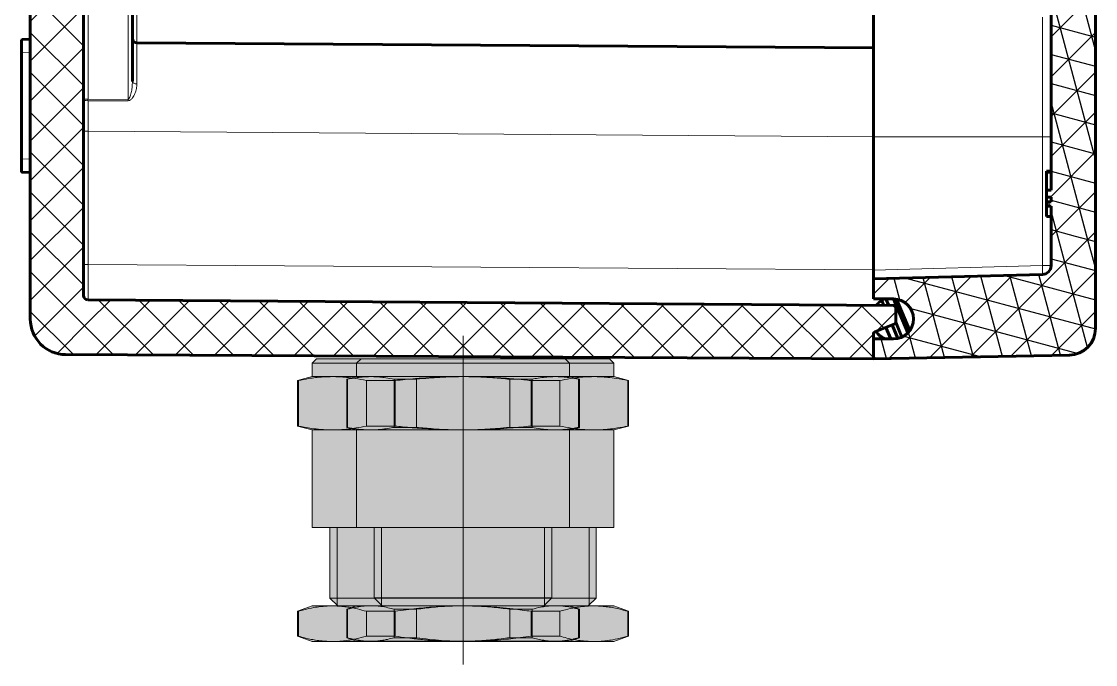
# Model space of a CAD drawing. Header units: millimetres. Extents: x -101 to 319, y -85 to 212.
# Drawn here: x 161.55 to 191.8, y 21.34 to 39.44 of the extents above; entities that cross this region are included whole.
import ezdxf

# ---------------------------------------------------------------- set-up
doc = ezdxf.new("R2010")
doc.units = ezdxf.units.MM
for name, pattern in [('K5LT_AXLED', [26.227272, 21.727272, -1.5, 1.5, -1.5]), ('K5LT_BASIC', [0]), ('K5LT_THIN', [0])]:
    doc.linetypes.add(name, pattern=pattern)
doc.layers.add('Системный слой', color=7, linetype='Continuous')

# ---------------------------------------------------------------- blocks, each defined once
blk = doc.blocks.new('VP.262512_cutside')
h = blk.add_hatch()
h.set_pattern_fill('NET3', color=256, angle=135)
edge = h.paths.add_edge_path()
edge.add_line((197.16, 108), (-29.5, 108))
edge.add_line((-29.5, 108), (-29.5, 102.04))
edge.add_ellipse((-28.5, 102), major_axis=(-1, 0.026), ratio=0.026168, start_angle=271.5, end_angle=359.9966, ccw=False)
edge.add_arc((-28.5, 102), 1, 90, 178.0958, ccw=False)
edge.add_line((-28.5, 103), (192.01, 103))
edge.add_line((192.01, 103), (192.01, 102.5))
edge.add_line((192.01, 102.5), (192.78, 102.5))
edge.add_line((192.78, 102.5), (192.78, 103))
edge.add_line((192.78, 103), (193.3, 103))
edge.add_line((193.3, 103), (193.3, 102.5))
edge.add_line((193.3, 102.5), (193.81, 102.5))
edge.add_line((193.81, 102.5), (193.81, 103))
edge.add_line((193.81, 103), (197.16, 103))
edge.add_line((197.16, 103), (197.16, 108))
h = blk.add_hatch()
h.set_pattern_fill('NET3', color=256, angle=135)
h.paths.add_polyline_path([(210.58, 105.06, 0.408602), (207.58, 108), (197.16, 108), (197.16, 103), (200.5, 103, -0.406566), (201.5, 102.03), (202, 83), (204.25, 83), (204.25, 85.26), (204.25, 85.26, -0.998762), (208.75, 85.25), (208.75, 83), (211, 83)])
h = blk.add_hatch()
h.set_pattern_fill('NET', color=256, angle=135)
h.paths.add_polyline_path([(210.99, 83), (208.75, 83), (208.14, 83, -0.305731), (207.96, 83.13), (207.05, 85.38, 0.305731), (206.87, 85.5), (205.2, 85.5, 0.41217), (205, 85.3), (204.36, -5.5), (210.52, -5.53)])
h = blk.add_hatch()
h.set_pattern_fill('NET', color=256, angle=135)
edge = h.paths.add_edge_path()
edge.add_line((210.52, -5.53), (204.39, -5.5))
edge.add_spline(control_points=[(200.36, -5.5), (200.89, -5.5), (201.41, -5.5), (202.38, -5.5), (202.82, -5.5), (203.56, -5.5), (203.86, -5.5), (204.26, -5.5), (204.36, -5.5), (204.36, -5.5)], knot_values=[0, 0, 0, 0, 0.25, 0.25, 0.5, 0.5, 0.75, 0.75, 1, 1, 1, 1], degree=3, periodic=0)
edge.add_arc((203.86, -5.5), 0.5, 270, 359.567, ccw=False)
edge.add_line((203.86, -6), (-24.34, -6))
edge.add_line((-24.34, -6), (-24.34, -12))
edge.add_line((-24.34, -12), (206.51, -12))
edge.add_arc((206.51, -8), 4, 270, 359.7)
edge.add_line((210.51, -8.02), (210.52, -5.53))
at = {"layer": 'Системный слой', "color": 150, "linetype": 'K5LT_BASIC', "lineweight": 60, "true_color": 0x0080ff}
for p, q in [((207.58, 108), (-35.58, 108)), ((211, 83), (210.58, 105.06)), ((192.01, 103), (-28.5, 103)), ((189.84, 102.5), (189.84, 103)), ((189.97, 102.5), (189.97, 103)), ((192.01, 103), (192.01, 102.5)), ((193.3, 103), (192.78, 103)), ((192.78, 102.5), (192.78, 103)), ((193.3, 103), (193.3, 102.5)), ((200.5, 103), (193.81, 103)), ((193.81, 102.5), (193.81, 103)), ((194.97, 102.5), (194.97, 103)), ((189.84, 102.5), (189.97, 102.5)), ((189.97, 102.5), (192.01, 102.5)), ((192.78, 102.5), (192.01, 102.5)), ((192.78, 102.5), (193.3, 102.5)), ((193.81, 102.5), (193.3, 102.5)), ((193.81, 102.5), (194.97, 102.5)), ((202, 83), (201.5, 102.03)), ((208.07, 86.86), (204.25, 85.26)), ((204.27, 85.58), (207.83, 87.07)), ((208.54, 86.2), (206.88, 85.5)), ((204.25, 85.25), (204.25, 83)), ((204.99, 84.71), (204.25, 84.4)), ((204.36, -5.5), (205, 85.3)), ((206.87, 85.5), (205.2, 85.5)), ((207.05, 85.38), (207.96, 83.13)), ((208.7, 85.72), (207.17, 85.08)), ((208.75, 84.94), (207.45, 84.39)), ((208.75, 85.25), (208.75, 83)), ((204.99, 84.16), (204.42, 83.92)), ((173, 83), (172, 83)), ((173, 83.02), (173, 83)), ((173, 83), (186, 83)), ((175.4, 0), (175.98, 83)), ((175.98, 83), (175.4, 0)), ((186, 83), (201, 83)), ((202, 83), (201, 83)), ((204.25, 83), (202, 83)), ((204.99, 83.36), (204.96, 83.35)), ((210.99, 83), (208.14, 83)), ((211, 83), (208.75, 83)), ((210.51, -8.02), (210.99, 83)), ((179.77, -0.5), (-7.77, -0.5)), ((-31.86, -6), (203.86, -6)), ((206.51, -12), (-34.51, -12)), ((175.02, -12.9), (175, -12.09)), ((175.37, -12), (175.37, -12)), ((190, -12.09), (189.98, -12.9)), ((175.12, -13), (175.53, -13)), ((175.53, -13), (176.52, -13)), ((176.52, -13), (188.48, -13)), ((188.48, -13), (189.47, -13)), ((189.47, -13), (189.88, -13))]:
    blk.add_line(p, q, dxfattribs=at)
at = {"layer": 'Системный слой', "color": 7, "linetype": 'K5LT_THIN', "lineweight": 18}
for p, q in [((186, 103), (186, 102.03)), ((200.5, 103), (200.5, 102.03)), ((186, 102.03), (172.51, 102.03)), ((186, 102.03), (186, 83)), ((200.5, 102.03), (186, 102.03)), ((201, 83), (200.5, 102.03)), ((185.36, -5.5), (185.98, 83)), ((200.36, -5.5), (200.98, 83)), ((181.77, -0.99), (-9.77, -0.99)), ((181.76, -5.5), (181.77, -0.99)), ((181.94, -0.99), (181.93, -5.5)), ((-9.76, -5.5), (181.76, -5.5)), ((181.76, -6), (181.76, -5.5)), ((181.93, -5.5), (185.36, -5.5)), ((185.36, -6), (185.36, -5.5)), ((200.36, -5.5), (185.36, -5.5)), ((200.36, -6), (200.36, -5.5)), ((176.5, -12), (176.5, -12.09)), ((188.5, -12.09), (176.5, -12.09)), ((176.52, -12.9), (176.5, -12.09)), ((188.48, -12.9), (188.5, -12.09)), ((188.5, -12), (188.5, -12.09)), ((176.52, -13), (176.52, -12.9)), ((176.52, -12.9), (188.48, -12.9)), ((188.48, -13), (188.48, -12.9))]:
    blk.add_line(p, q, dxfattribs=at)
at = {"layer": 'Системный слой', "color": 150, "linetype": 'K5LT_BASIC', "lineweight": 60, "true_color": 0x0080ff}
for centre, radius, start, end in [((207.58, 105), 3, 1.1, 90), ((200.5, 102), 1, 1.5, 90), ((206.5, 85.25), 2.25, 0, 180), ((205.2, 85.3), 0.2, 90, 179.6), ((206.87, 85.3), 0.2, 22, 90), ((206.48, 85.33), 2.5, 206.7851, 214.4621), ((206.48, 85.33), 2.5, 214.4621, 232.6083), ((206.48, 85.33), 2.5, 304.5727, 335.1345), ((206.48, 85.33), 2.5, 232.6083, 233.2182), ((208.14, 83.2), 0.2, 202, 270), ((203.86, -5.5), 0.5, 270, 359.6), ((206.51, -8), 4, 270, 359.7), ((174.9, -12.1), 0.1, 1, 90), ((175.12, -12.9), 0.1, 181, 270)]:
    blk.add_arc(centre, radius, start, end, dxfattribs=at)
at = {"layer": 'Системный слой', "color": 7, "linetype": 'K5LT_THIN', "lineweight": 18}
for centre, major_axis, ratio, start_param, end_param in [((200.5, 102), (1, 0.026), 0.026168, 0, 1.570111), ((179.77, 0), (0, -0.5), 0.536735, 0, 1.561159), ((181.77, -0.99), (0.5, -0.001), 0.008727, 4.712409, 5.065425), ((181.76, -5.5), (0, -0.5), 0.343702, 0, 1.561841), ((181.76, -5.5), (0.5, -0.001), 0.008727, 4.712408, 5.06325), ((175.37, -12.1), (0, 0.1), 0.707107, 4.737069, 6.283185), ((189.63, -12.1), (0, 0.1), 0.707107, 0, 1.546116), ((175.53, -12.9), (0, -0.1), 0.707107, 4.737069, 6.283185), ((189.47, -12.9), (0, 0.1), 0.707107, 3.141593, 4.687709)]:
    blk.add_ellipse(centre, major_axis=major_axis, ratio=ratio, start_param=start_param, end_param=end_param, dxfattribs=at)
at = {"layer": 'Системный слой', "color": 150, "linetype": 'K5LT_BASIC', "lineweight": 60, "true_color": 0x0080ff}
for centre, major_axis, start_param, end_param in [((174.9, 0), (0.355, 0.352), 3.930543, 5.494297), ((190.1, -12.1), (0, -0.1), 3.141595, 4.694918)]:
    blk.add_ellipse(centre, major_axis=major_axis, ratio=1, start_param=start_param, end_param=end_param, dxfattribs=at)
at = {"layer": 'Системный слой', "color": 7, "linetype": 'K5LT_THIN', "lineweight": 18}
for points, knots in [([(175.4, 0), (175.4, 0), (175.3, 0), (174.9, 0), (174.6, 0), (173.86, 0), (173.42, 0), (172.45, 0), (171.93, 0), (171.4, 0)], [0.0000271, 0.0000271, 0.0000271, 0.0000271, 0.25, 0.25, 0.5, 0.5, 0.75, 0.75, 1, 1, 1, 1]), ([(175.4, 0), (175.4, 0), (175.51, 0), (175.92, 0), (176.23, 0), (177.04, 0), (177.54, 0), (178.68, 0), (179.33, 0), (180.04, 0)], [0.000017, 0.000017, 0.000017, 0.000017, 0.25, 0.25, 0.5, 0.5, 0.75, 0.75, 1, 1, 1, 1]), ([(181.77, -0.99), (181.77, -0.94), (181.71, -0.89), (181.58, -0.8), (181.5, -0.77), (181.25, -0.68), (181.06, -0.64), (180.69, -0.57), (180.51, -0.54), (180.14, -0.51), (179.95, -0.5), (179.77, -0.5)], [0, 0, 0, 0, 0.125, 0.125, 0.25, 0.25, 0.5, 0.5, 0.75, 0.75, 1, 1, 1, 1]), ([(180.04, 0), (180.21, 0), (180.39, -0.02), (180.74, -0.09), (180.92, -0.14), (181.27, -0.29), (181.45, -0.37), (181.69, -0.55), (181.76, -0.62), (181.89, -0.78), (181.94, -0.88), (181.94, -0.99)], [0, 0, 0, 0, 0.25, 0.25, 0.5, 0.5, 0.75, 0.75, 0.875, 0.875, 1, 1, 1, 1]), ([(204.36, -5.5), (204.36, -5.5), (204.26, -5.5), (203.86, -5.5), (203.56, -5.5), (202.82, -5.5), (202.38, -5.5), (201.41, -5.5), (200.89, -5.5), (200.36, -5.5)], [0, 0, 0, 0, 0.25, 0.25, 0.5, 0.5, 0.75, 0.75, 1, 1, 1, 1])]:
    blk.add_open_spline(points, degree=3, knots=knots, dxfattribs=at)
for points in [[(175.44, -12.09), (175.16, -12.09), (175, -12.09), (175, -12.09)], [(176.5, -12.09), (176.11, -12.09), (175.72, -12.09), (175.44, -12.09)], [(189.56, -12.09), (189.28, -12.09), (188.89, -12.09), (188.5, -12.09)], [(190, -12.09), (190, -12.09), (189.84, -12.09), (189.56, -12.09)], [(175.02, -12.9), (175.02, -12.9), (175.18, -12.9), (175.45, -12.9)], [(175.45, -12.9), (175.73, -12.9), (176.12, -12.9), (176.52, -12.9)], [(188.48, -12.9), (188.88, -12.9), (189.27, -12.9), (189.55, -12.9)], [(189.55, -12.9), (189.82, -12.9), (189.98, -12.9), (189.98, -12.9)]]:
    blk.add_open_spline(points, degree=3, dxfattribs=at)
at = {"layer": 'Системный слой', "color": 150, "linetype": 'K5LT_BASIC', "lineweight": 60, "true_color": 0x0080ff}
for points, knots in [([(189.63, -12), (189.63, -12), (189.63, -12), (189.63, -12), (189.63, -12), (189.63, -12), (189.63, -12), (189.62, -12), (189.62, -12), (189.62, -12), (189.62, -12), (189.62, -12), (189.62, -12), (189.62, -12), (189.62, -12), (189.62, -12), (189.61, -12), (189.6, -12), (189.6, -12), (189.6, -12), (189.59, -12), (189.59, -12), (189.59, -12), (189.58, -12), (189.58, -12), (189.58, -12), (189.57, -12), (189.57, -12), (189.57, -12), (189.56, -12), (189.56, -12), (189.56, -12), (189.55, -12), (189.55, -12), (189.55, -12), (189.55, -12)], [0.011777, 0.011777, 0.011777, 0.011777, 0.02354, 0.02354, 0.04708, 0.04708, 0.09416, 0.09416, 0.18832, 0.18832, 0.334155, 0.334155, 0.386419, 0.386419, 0.47999, 0.47999, 0.625825, 0.625825, 0.77166, 0.77166, 0.917496, 0.917496, 1.063331, 1.063331, 1.209166, 1.209166, 1.355001, 1.355001, 1.500836, 1.500836, 1.646671, 1.646671, 1.792506, 1.792506, 1.802503, 1.802503, 1.802503, 1.802503]), ([(189.98, -12.9), (189.98, -12.92), (189.97, -12.95), (189.93, -12.99), (189.91, -13), (189.88, -13)], [0, 0, 0, 0, 0.5, 0.5, 1, 1, 1, 1])]:
    blk.add_open_spline(points, degree=3, knots=knots, dxfattribs=at)
blk = doc.blocks.new('VZ-N16_withoutcap')
at = {"true_color": 0xffffff}
blk.add_hatch(color=7, dxfattribs=at).paths.add_polyline_path([(12, -19), (12, -8), (13.1, -7.71), (13.1, -2.29), (12, -2), (12, -0.5), (11.5, 0), (-11.5, 0), (-12, -0.5), (-12, -2), (-13.1, -2.29), (-13.1, -7.71), (-12, -8), (-12, -19), (-10, -19), (-10, -26.9), (-9.1, -27.8), (-12, -27.8), (-13.1, -28.2), (-13.1, -31.4), (-12, -31.8), (12, -31.8), (13.1, -31.4), (13.1, -28.2), (12, -27.8), (9.1, -27.8), (10, -26.9), (10, -19)])
at = {"color": 30, "linetype": 'K5LT_AXLED', "lineweight": 0, "true_color": 0xff8000}
blk.add_line((0, -33.22), (0, 2.58), dxfattribs=at)
at = {"color": 150, "linetype": 'K5LT_BASIC', "lineweight": 0, "true_color": 0x0080ff}
for p, q in [((-12, -0.5), (-11.5, 0)), ((11.5, 0), (-11.5, 0)), ((12, -0.5), (11.5, 0)), ((-12, -0.5), (-12, -2)), ((12, -0.5), (-12, -0.5)), ((12, -0.5), (12, -2)), ((-13.1, -2.29), (-12, -2)), ((-13.1, -7.71), (-13.1, -2.29)), ((-13.1, -2.29), (-13.02, -2.29)), ((-13.02, -7.71), (-13.02, -2.29)), ((-12, -2), (-10.39, -2)), ((-10.39, -2), (0, -2)), ((-7.77, -7.71), (-7.77, -2.29)), ((-7.77, -2.29), (-5.25, -2.29)), ((-5.25, -7.71), (-5.25, -2.29)), ((0, -2), (10.39, -2)), ((5.25, -2.29), (7.77, -2.29)), ((5.25, -7.71), (5.25, -2.29)), ((7.77, -7.71), (7.77, -2.29)), ((10.39, -2), (12, -2)), ((13.1, -2.29), (12, -2)), ((13.02, -2.29), (13.1, -2.29)), ((13.02, -7.71), (13.02, -2.29)), ((13.1, -7.71), (13.1, -2.29)), ((-13.1, -7.71), (-12, -8)), ((-13.02, -7.71), (-13.1, -7.71)), ((-12, -8), (-12, -19)), ((-10.39, -8), (-12, -8)), ((0, -8), (-10.39, -8)), ((-5.25, -7.71), (-7.77, -7.71)), ((10.39, -8), (0, -8)), ((7.77, -7.71), (5.25, -7.71)), ((12, -8), (10.39, -8)), ((13.1, -7.71), (12, -8)), ((12, -8), (12, -19)), ((13.1, -7.71), (13.02, -7.71)), ((12, -19), (-12, -19)), ((-10, -26.9), (-10, -19)), ((10, -26.9), (10, -19)), ((-13.1, -28.2), (-12, -27.8)), ((-10.39, -27.8), (-12, -27.8)), ((0, -27.8), (-10.39, -27.8)), ((-9.1, -27.8), (-10, -26.9)), ((10, -26.9), (-10, -26.9)), ((10.39, -27.8), (0, -27.8)), ((9.1, -27.8), (10, -26.9)), ((12, -27.8), (10.39, -27.8)), ((13.1, -28.2), (12, -27.8)), ((-13.1, -28.2), (-13.1, -31.4)), ((-13.02, -28.2), (-13.1, -28.2)), ((-13.02, -28.2), (-13.02, -31.4)), ((-7.77, -28.2), (-7.77, -31.4)), ((-5.25, -28.2), (-7.77, -28.2)), ((-5.25, -28.2), (-5.25, -31.4)), ((5.25, -28.2), (5.25, -31.4)), ((7.77, -28.2), (5.25, -28.2)), ((7.77, -28.2), (7.77, -31.4)), ((13.02, -28.2), (13.02, -31.4)), ((13.1, -28.2), (13.02, -28.2)), ((13.1, -28.2), (13.1, -31.4)), ((-13.1, -31.4), (-13.02, -31.4)), ((-13.1, -31.4), (-12, -31.8)), ((-7.77, -31.4), (-5.25, -31.4)), ((5.25, -31.4), (7.77, -31.4)), ((13.1, -31.4), (12, -31.8)), ((13.02, -31.4), (13.1, -31.4)), ((-12, -31.8), (-10.39, -31.8)), ((-10.39, -31.8), (0, -31.8)), ((0, -31.8), (10.39, -31.8)), ((10.39, -31.8), (12, -31.8))]:
    blk.add_line(p, q, dxfattribs=at)
at = {"color": 7, "linetype": 'K5LT_THIN', "lineweight": 0}
for p, q in [((-9.19, -26.9), (-9.19, -19)), ((9.19, -26.9), (9.19, -19)), ((-9.19, -27.71), (-9.19, -26.9)), ((9.19, -27.71), (9.19, -26.9))]:
    blk.add_line(p, q, dxfattribs=at)
at = {"color": 150, "linetype": 'K5LT_BASIC', "lineweight": 0, "true_color": 0x0080ff}
for points, knots in [([(-10.39, -2), (-10.58, -2), (-10.95, -2.01), (-11.6, -2.06), (-12.28, -2.15), (-12.79, -2.25), (-13.02, -2.29)], [0, 0, 0, 0, 1.495409, 2.959111, 5.143005, 7, 7, 7, 7]), ([(-7.77, -2.29), (-8.08, -2.23), (-8.62, -2.13), (-9.39, -2.04), (-9.95, -2), (-10.28, -2), (-10.39, -2)], [0, 0, 0, 0, 2.546548, 4.327406, 6.121612, 7, 7, 7, 7]), ([(0, -2), (-0.38, -2), (-1.12, -2.01), (-2.41, -2.06), (-3.78, -2.15), (-4.79, -2.25), (-5.25, -2.29)], [0, 0, 0, 0, 1.495409, 2.959111, 5.143005, 7, 7, 7, 7]), ([(5.25, -2.29), (4.62, -2.23), (3.54, -2.13), (2.01, -2.04), (0.89, -2), (0.22, -2), (0, -2)], [0, 0, 0, 0, 2.546548, 4.327406, 6.121612, 7, 7, 7, 7]), ([(10.39, -2), (10.2, -2), (9.83, -2.01), (9.19, -2.06), (8.5, -2.15), (8, -2.25), (7.77, -2.29)], [0, 0, 0, 0, 1.495309, 2.958978, 5.142959, 7, 7, 7, 7]), ([(13.02, -2.29), (12.7, -2.23), (12.16, -2.13), (11.39, -2.04), (10.84, -2), (10.5, -2), (10.39, -2)], [0, 0, 0, 0, 2.546533, 4.327435, 6.121632, 7, 7, 7, 7]), ([(-13.02, -7.71), (-12.7, -7.77), (-12.16, -7.87), (-11.39, -7.96), (-10.84, -8), (-10.5, -8), (-10.39, -8)], [0, 0, 0, 0, 2.546548, 4.327406, 6.121612, 7, 7, 7, 7]), ([(-10.39, -8), (-10.2, -8), (-9.83, -7.99), (-9.19, -7.94), (-8.5, -7.85), (-8, -7.75), (-7.77, -7.71)], [0, 0, 0, 0, 1.495409, 2.959111, 5.143005, 7, 7, 7, 7]), ([(-5.25, -7.71), (-4.62, -7.77), (-3.54, -7.87), (-2.01, -7.96), (-0.89, -8), (-0.22, -8), (0, -8)], [0, 0, 0, 0, 2.546548, 4.327406, 6.121612, 7, 7, 7, 7]), ([(0, -8), (0.38, -8), (1.12, -7.99), (2.41, -7.94), (3.78, -7.85), (4.79, -7.75), (5.25, -7.71)], [0, 0, 0, 0, 1.495409, 2.959111, 5.143005, 7, 7, 7, 7]), ([(7.77, -7.71), (8.08, -7.77), (8.62, -7.87), (9.39, -7.96), (9.95, -8), (10.28, -8), (10.39, -8)], [0, 0, 0, 0, 2.546533, 4.327435, 6.121632, 7, 7, 7, 7]), ([(10.39, -8), (10.58, -8), (10.95, -7.99), (11.6, -7.94), (12.28, -7.85), (12.79, -7.75), (13.02, -7.71)], [0, 0, 0, 0, 1.495309, 2.958978, 5.142959, 7, 7, 7, 7]), ([(-13.02, -28.2), (-12.7, -28.11), (-12.16, -27.97), (-11.45, -27.86), (-10.89, -27.81), (-10.56, -27.8), (-10.39, -27.8)], [0, 0, 0, 0, 2.54652, 4.331104, 5.681143, 7, 7, 7, 7]), ([(-10.39, -27.8), (-10.2, -27.8), (-9.83, -27.81), (-9.19, -27.88), (-8.5, -28), (-8, -28.13), (-7.77, -28.2)], [0, 0, 0, 0, 1.489537, 2.953457, 5.141664, 7, 7, 7, 7]), ([(-5.25, -28.2), (-4.62, -28.11), (-3.65, -27.99), (-2.34, -27.88), (-1.23, -27.82), (-0.44, -27.8), (0, -27.8)], [0, 0, 0, 0, 2.546534, 3.880294, 5.233013, 7, 7, 7, 7]), ([(0, -27.8), (0.38, -27.8), (1.12, -27.81), (2.2, -27.87), (3.58, -27.98), (4.59, -28.1), (5.25, -28.2)], [0, 0, 0, 0, 1.489631, 2.953581, 4.313956, 7, 7, 7, 7]), ([(7.77, -28.2), (8.08, -28.11), (8.62, -27.97), (9.33, -27.86), (9.89, -27.81), (10.23, -27.8), (10.39, -27.8)], [0, 0, 0, 0, 2.546534, 4.331077, 5.681117, 7, 7, 7, 7]), ([(10.39, -27.8), (10.58, -27.8), (10.95, -27.81), (11.6, -27.88), (12.29, -28), (12.79, -28.13), (13.02, -28.2)], [0, 0, 0, 0, 1.489631, 2.953581, 5.141707, 7, 7, 7, 7]), ([(-10.39, -31.8), (-10.61, -31.8), (-10.94, -31.79), (-11.38, -31.74), (-11.82, -31.68), (-12.37, -31.58), (-12.8, -31.46), (-13.02, -31.4)], [0, 0, 0, 0, 1.982217, 2.987477, 3.996278, 6.002624, 8, 8, 8, 8]), ([(-7.77, -31.4), (-8.01, -31.47), (-8.44, -31.58), (-9.06, -31.7), (-9.61, -31.77), (-10.06, -31.8), (-10.32, -31.8), (-10.39, -31.8)], [0, 0, 0, 0, 2.290651, 3.936872, 5.624706, 7.324289, 8, 8, 8, 8]), ([(0, -31.8), (-0.39, -31.8), (-1.2, -31.79), (-2.46, -31.72), (-3.83, -31.59), (-4.77, -31.47), (-5.25, -31.4)], [0, 0, 0, 0, 1.543159, 3.22086, 5.051399, 7, 7, 7, 7]), ([(5.25, -31.4), (4.62, -31.49), (3.65, -31.61), (2.35, -31.72), (1.24, -31.78), (0.45, -31.8), (0, -31.8)], [0, 0, 0, 0, 2.556476, 3.868721, 5.204549, 7, 7, 7, 7]), ([(10.39, -31.8), (10.17, -31.8), (9.85, -31.79), (9.41, -31.74), (8.97, -31.68), (8.42, -31.58), (7.98, -31.46), (7.77, -31.4)], [0, 0, 0, 0, 1.982217, 2.987477, 3.996278, 6.002624, 8, 8, 8, 8]), ([(13.02, -31.4), (12.77, -31.47), (12.34, -31.58), (11.72, -31.7), (11.17, -31.77), (10.73, -31.8), (10.47, -31.8), (10.39, -31.8)], [0, 0, 0, 0, 2.290651, 3.936872, 5.624706, 7.324289, 8, 8, 8, 8])]:
    blk.add_open_spline(points, degree=3, knots=knots, dxfattribs=at)
blk = doc.blocks.new('VZ-N25_withoutcap')
at = {"true_color": 0xffffff}
blk.add_hatch(color=7, dxfattribs=at).paths.add_polyline_path([(17, -19), (17, -8), (18.65, -7.56), (18.65, -2.44), (17, -2), (17, -0.5), (16.5, 0), (-16.5, 0), (-17, -0.5), (-17, -2), (-18.65, -2.44), (-18.65, -7.56), (-17, -8), (-17, -19), (-15, -19), (-15, -26.93), (-14.1, -27.82), (-17, -27.82), (-18.65, -28.43), (-18.65, -31.22), (-17, -31.83), (17, -31.83), (18.65, -31.22), (18.65, -28.43), (17, -27.82), (14.1, -27.82), (15, -26.93), (15, -19)])
at = {"color": 30, "linetype": 'K5LT_AXLED', "lineweight": 0, "true_color": 0xff8000}
blk.add_line((0, 1.41), (0, -34.42), dxfattribs=at)
at = {"color": 150, "linetype": 'K5LT_BASIC', "lineweight": 0, "true_color": 0x0080ff}
for p, q in [((-17, -0.5), (-16.5, 0)), ((-16.5, 0), (0, 0)), ((0, 0), (16.5, 0)), ((17, -0.5), (16.5, 0)), ((-17, -0.5), (-17, -2)), ((-17, -0.5), (0, -0.5)), ((0, -0.5), (17, -0.5)), ((17, -0.5), (17, -2)), ((-18.65, -2.44), (-17, -2)), ((-14.72, -2), (-17, -2)), ((0, -2), (-14.72, -2)), ((14.72, -2), (0, -2)), ((17, -2), (14.72, -2)), ((18.65, -2.44), (17, -2)), ((-18.65, -7.56), (-18.65, -2.44)), ((-18.56, -2.44), (-18.65, -2.44)), ((-18.56, -7.56), (-18.56, -2.44)), ((-10.89, -7.56), (-10.89, -2.44)), ((-7.67, -2.44), (-10.89, -2.44)), ((-7.67, -7.56), (-7.67, -2.44)), ((10.89, -2.44), (7.67, -2.44)), ((7.67, -7.56), (7.67, -2.44)), ((10.89, -7.56), (10.89, -2.44)), ((18.65, -2.44), (18.56, -2.44)), ((18.56, -7.56), (18.56, -2.44)), ((18.65, -7.56), (18.65, -2.44)), ((-18.65, -7.56), (-17, -8)), ((-18.65, -7.56), (-18.56, -7.56)), ((-17, -8), (-17, -19)), ((-17, -8), (-14.72, -8)), ((-14.72, -8), (0, -8)), ((-10.89, -7.56), (-7.67, -7.56)), ((0, -8), (14.72, -8)), ((7.67, -7.56), (10.89, -7.56)), ((14.72, -8), (17, -8)), ((18.65, -7.56), (17, -8)), ((17, -8), (17, -19)), ((18.56, -7.56), (18.65, -7.56)), ((-17, -19), (17, -19)), ((-15, -26.93), (-15, -19)), ((15, -26.93), (15, -19)), ((-18.65, -28.43), (-17, -27.82)), ((-17, -27.82), (-14.72, -27.82)), ((-14.1, -27.82), (-15, -26.93)), ((-15, -26.93), (0, -26.93)), ((-14.72, -27.82), (0, -27.82)), ((0, -26.93), (15, -26.93)), ((0, -27.82), (14.72, -27.82)), ((14.1, -27.82), (15, -26.93)), ((14.72, -27.82), (17, -27.82)), ((18.65, -28.43), (17, -27.82)), ((-18.65, -28.43), (-18.65, -31.22)), ((-18.65, -28.43), (-18.56, -28.43)), ((-18.56, -28.43), (-18.56, -31.22)), ((-10.89, -28.43), (-10.89, -31.22)), ((-10.89, -28.43), (-7.67, -28.43)), ((-7.67, -28.43), (-7.67, -31.22)), ((7.67, -28.43), (7.67, -31.22)), ((7.67, -28.43), (10.89, -28.43)), ((10.89, -28.43), (10.89, -31.22)), ((18.56, -28.43), (18.56, -31.22)), ((18.56, -28.43), (18.65, -28.43)), ((18.65, -28.43), (18.65, -31.22)), ((-18.56, -31.22), (-18.65, -31.22)), ((-18.65, -31.22), (-17, -31.83)), ((-7.67, -31.22), (-10.89, -31.22)), ((10.89, -31.22), (7.67, -31.22)), ((18.65, -31.22), (17, -31.83)), ((18.65, -31.22), (18.56, -31.22)), ((-14.72, -31.83), (-17, -31.83)), ((0, -31.83), (-14.72, -31.83)), ((14.72, -31.83), (0, -31.83)), ((17, -31.83), (14.72, -31.83))]:
    blk.add_line(p, q, dxfattribs=at)
at = {"color": 7, "linetype": 'K5LT_THIN', "lineweight": 0}
for p, q in [((-14.19, -26.93), (-14.19, -19)), ((14.19, -26.93), (14.19, -19)), ((-14.19, -27.74), (-14.19, -26.93)), ((14.19, -27.74), (14.19, -26.93))]:
    blk.add_line(p, q, dxfattribs=at)
at = {"color": 150, "linetype": 'K5LT_BASIC', "lineweight": 0, "true_color": 0x0080ff}
for points, knots in [([(-18.56, -2.44), (-18.17, -2.36), (-17.53, -2.23), (-16.66, -2.11), (-15.94, -2.04), (-15.3, -2.01), (-14.9, -2), (-14.72, -2)], [0, 0, 0, 0, 2.419879, 4.039963, 5.44907, 6.903989, 8, 8, 8, 8]), ([(-14.72, -2), (-14.46, -2), (-13.93, -2.01), (-13.08, -2.08), (-12.07, -2.21), (-11.32, -2.35), (-10.89, -2.44)], [0, 0, 0, 0, 1.44825, 2.877362, 4.644411, 7, 7, 7, 7]), ([(-7.67, -2.44), (-6.9, -2.36), (-5.61, -2.23), (-3.87, -2.11), (-2.43, -2.04), (-1.16, -2.01), (-0.35, -2), (0, -2)], [0, 0, 0, 0, 2.419879, 4.039963, 5.44907, 6.903989, 8, 8, 8, 8]), ([(0, -2), (0.53, -2), (1.58, -2.01), (3.13, -2.07), (4.87, -2.18), (6.38, -2.3), (7.39, -2.41), (7.67, -2.44)], [0, 0, 0, 0, 1.655143, 3.288413, 4.825597, 7.115345, 8, 8, 8, 8]), ([(10.89, -2.44), (11.27, -2.36), (11.92, -2.23), (12.79, -2.11), (13.51, -2.04), (14.14, -2.01), (14.55, -2), (14.72, -2)], [0, 0, 0, 0, 2.41988, 4.039965, 5.449071, 6.903989, 8, 8, 8, 8]), ([(14.72, -2), (14.99, -2), (15.51, -2.01), (16.36, -2.08), (17.38, -2.21), (18.13, -2.35), (18.56, -2.44)], [0, 0, 0, 0, 1.448248, 2.877358, 4.644409, 7, 7, 7, 7]), ([(-14.72, -8), (-14.99, -8), (-15.51, -7.99), (-16.36, -7.92), (-17.38, -7.79), (-18.13, -7.65), (-18.56, -7.56)], [0, 0, 0, 0, 1.44825, 2.877362, 4.644411, 7, 7, 7, 7]), ([(-10.89, -7.56), (-11.27, -7.64), (-11.92, -7.77), (-12.79, -7.89), (-13.51, -7.96), (-14.14, -7.99), (-14.55, -8), (-14.72, -8)], [0, 0, 0, 0, 2.419879, 4.039963, 5.44907, 6.903989, 8, 8, 8, 8]), ([(0, -8), (-0.53, -8), (-1.58, -7.99), (-3.13, -7.93), (-4.87, -7.82), (-6.38, -7.7), (-7.39, -7.59), (-7.67, -7.56)], [0, 0, 0, 0, 1.655143, 3.288413, 4.825597, 7.115345, 8, 8, 8, 8]), ([(7.67, -7.56), (6.9, -7.64), (5.61, -7.77), (3.87, -7.89), (2.43, -7.96), (1.16, -7.99), (0.35, -8), (0, -8)], [0, 0, 0, 0, 2.419879, 4.039963, 5.44907, 6.903989, 8, 8, 8, 8]), ([(14.72, -8), (14.46, -8), (13.93, -7.99), (13.08, -7.92), (12.07, -7.79), (11.32, -7.65), (10.89, -7.56)], [0, 0, 0, 0, 1.448248, 2.877358, 4.644409, 7, 7, 7, 7]), ([(18.56, -7.56), (18.17, -7.64), (17.53, -7.77), (16.66, -7.89), (15.94, -7.96), (15.3, -7.99), (14.9, -8), (14.72, -8)], [0, 0, 0, 0, 2.41988, 4.039965, 5.449071, 6.903989, 8, 8, 8, 8]), ([(-14.72, -27.82), (-14.99, -27.82), (-15.43, -27.84), (-16.12, -27.9), (-16.93, -28.02), (-17.76, -28.2), (-18.35, -28.36), (-18.56, -28.43)], [0, 0, 0, 0, 1.64951, 2.746923, 4.320506, 6.673858, 8, 8, 8, 8]), ([(-10.89, -28.43), (-11.22, -28.33), (-11.81, -28.17), (-12.63, -28), (-13.34, -27.9), (-14.03, -27.84), (-14.49, -27.82), (-14.72, -27.82)], [0, 0, 0, 0, 2.117323, 3.707547, 5.095921, 6.54191, 8, 8, 8, 8]), ([(0, -27.82), (-0.53, -27.82), (-1.41, -27.84), (-2.8, -27.9), (-4.41, -28.02), (-6.08, -28.2), (-7.25, -28.36), (-7.67, -28.43)], [0, 0, 0, 0, 1.649514, 2.746927, 4.320509, 6.673859, 8, 8, 8, 8]), ([(7.67, -28.43), (7, -28.33), (5.82, -28.17), (4.19, -28), (2.77, -27.9), (1.39, -27.84), (0.46, -27.82), (0, -27.82)], [0, 0, 0, 0, 2.117321, 3.707544, 5.09592, 6.54191, 8, 8, 8, 8]), ([(14.72, -27.82), (14.46, -27.82), (14.02, -27.84), (13.32, -27.9), (12.52, -28.02), (11.68, -28.2), (11.1, -28.36), (10.89, -28.43)], [0, 0, 0, 0, 1.649514, 2.746927, 4.320509, 6.673859, 8, 8, 8, 8]), ([(18.56, -28.43), (18.22, -28.33), (17.63, -28.17), (16.82, -28), (16.11, -27.9), (15.42, -27.84), (14.95, -27.82), (14.72, -27.82)], [0, 0, 0, 0, 2.117321, 3.707544, 5.09592, 6.54191, 8, 8, 8, 8]), ([(-18.56, -31.22), (-18.29, -31.3), (-17.81, -31.44), (-17.11, -31.59), (-16.41, -31.71), (-15.73, -31.79), (-15.15, -31.82), (-14.83, -31.83), (-14.72, -31.83)], [0, 0, 0, 0, 1.884561, 3.420348, 4.961014, 6.736057, 8.238726, 9, 9, 9, 9]), ([(-14.72, -31.83), (-14.44, -31.83), (-13.98, -31.81), (-13.27, -31.74), (-12.47, -31.62), (-11.65, -31.44), (-11.09, -31.28), (-10.89, -31.22)], [0, 0, 0, 0, 1.734922, 2.863683, 4.439349, 6.756734, 8, 8, 8, 8]), ([(-7.67, -31.22), (-7.2, -31.29), (-6.39, -31.41), (-5.42, -31.52), (-4.39, -31.63), (-3.39, -31.71), (-2.13, -31.78), (-1.07, -31.82), (-0.32, -31.83), (0, -31.83)], [0, 0, 0, 0, 1.85142, 3.182291, 3.800386, 5.890689, 7.077018, 8.732476, 10, 10, 10, 10]), ([(0, -31.83), (0.56, -31.83), (1.48, -31.81), (2.9, -31.74), (4.51, -31.62), (6.14, -31.44), (7.27, -31.28), (7.67, -31.22)], [0, 0, 0, 0, 1.734922, 2.863683, 4.439349, 6.756734, 8, 8, 8, 8]), ([(10.89, -31.22), (11.15, -31.3), (11.64, -31.44), (12.34, -31.59), (13.03, -31.71), (13.72, -31.79), (14.29, -31.82), (14.61, -31.83), (14.72, -31.83)], [0, 0, 0, 0, 1.884561, 3.420348, 4.961014, 6.736057, 8.238726, 9, 9, 9, 9]), ([(14.72, -31.83), (15, -31.83), (15.46, -31.81), (16.17, -31.74), (16.98, -31.62), (17.79, -31.44), (18.36, -31.28), (18.56, -31.22)], [0, 0, 0, 0, 1.734922, 2.863683, 4.439349, 6.756734, 8, 8, 8, 8])]:
    blk.add_open_spline(points, degree=3, knots=knots, dxfattribs=at)

msp = doc.modelspace()

# ---------------------------------------------------------------- block references
at = {"xscale": 0.25, "yscale": 0.25, "zscale": 0.25, "rotation": -90.00000000000001}
msp.add_blockref('VP.262512_cutside', (164.799, 82.691), dxfattribs=at)
at = {"xscale": 0.25, "yscale": 0.25, "zscale": 0.25}
for name in ['VZ-N16_withoutcap', 'VZ-N25_withoutcap']:
    msp.add_blockref(name, (173.988, 29.941), dxfattribs=at)

doc.saveas('drawing.dxf')
